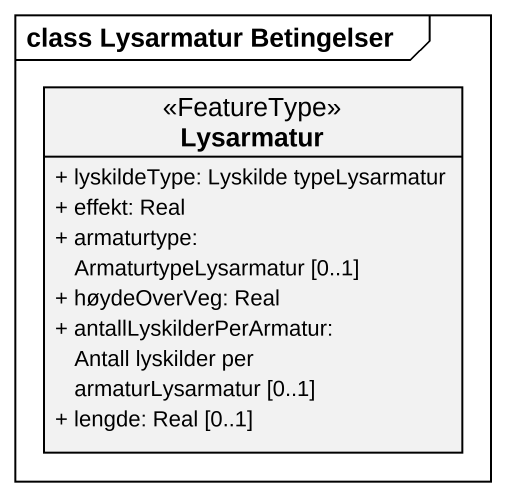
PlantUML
@startuml
mainframe class Lysarmatur Betingelser
hide circle
hide empty members
skinparam classAttributeIconSize 0
class Lysarmatur <<FeatureType>> {
  + lyskildeType: Lyskilde typeLysarmatur
  + effekt: Real
  + armaturtype: ArmaturtypeLysarmatur [0..1]
  + høydeOverVeg: Real
  + antallLyskilderPerArmatur: Antall lyskilder per armaturLysarmatur [0..1]
  + lengde: Real [0..1]
}
@enduml
